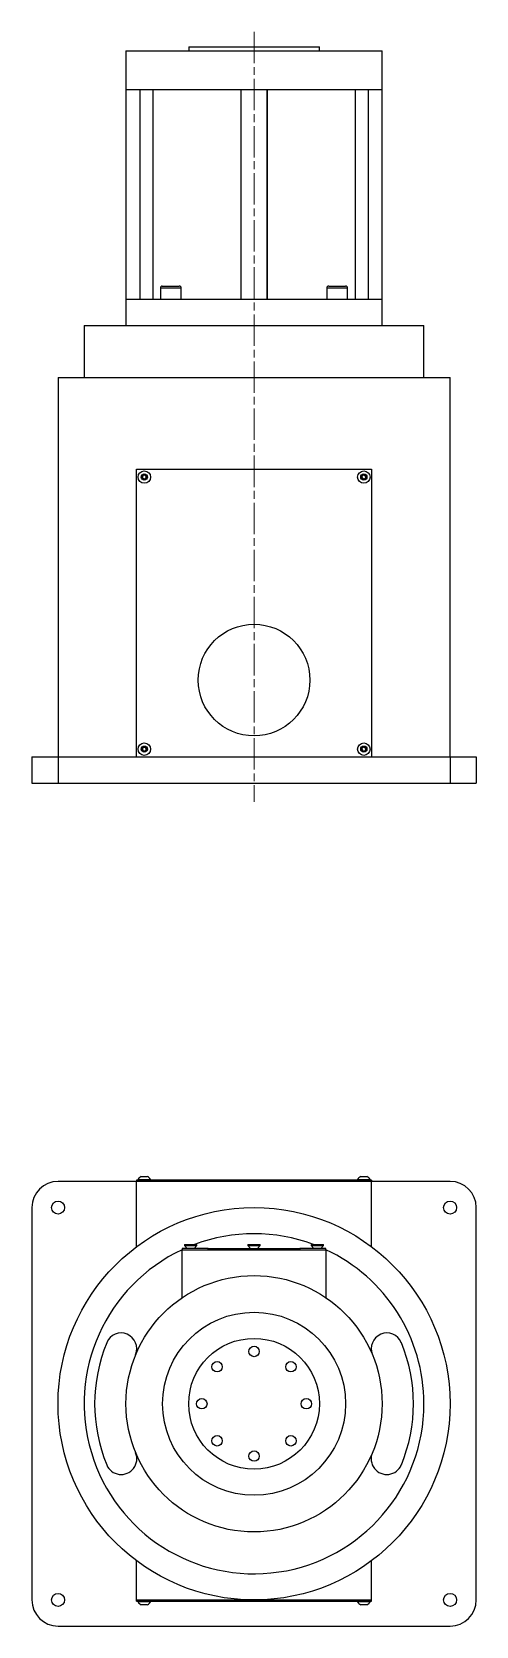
# Model space of a CAD drawing. Header units: millimetres. Extents: x 18887 to 36223, y 3978 to 8014.
# Drawn here: x 18887 to 19227, y 4058 to 5277 of the extents above; entities that cross this region are included whole.
import ezdxf

# ---------------------------------------------------------------- set-up
doc = ezdxf.new("R2010")
doc.units = ezdxf.units.MM
doc.linetypes.add('ACAD_ISO08W100', pattern=[36, 24, -3, 6, -3])
doc.layers.add('Nét mảnh', color=130, linetype='Continuous', lineweight=13)
doc.layers.add('Nét đậm', color=7, linetype='Continuous', lineweight=35)

msp = doc.modelspace()

# ---------------------------------------------------------------- linework, layer by layer
at = {"layer": 'Nét mảnh', "linetype": 'ACAD_ISO08W100'}
msp.add_line((19056.8, 5277), (19056.8, 4688.2), dxfattribs=at)
at = {"layer": 'Nét đậm', "color": 7, "linetype": 'Continuous', "lineweight": 25}
for p, q in [((19006.8, 5265.6), (19006.8, 5262.6)), ((19006.8, 5265.6), (19106.8, 5265.6)), ((19106.8, 5262.6), (19106.8, 5265.6)), ((18958.8, 5262.6), (18958.8, 5232.6)), ((18958.8, 5262.6), (19154.8, 5262.6)), ((19154.8, 5232.6), (19154.8, 5262.6)), ((18958.8, 5232.6), (18958.8, 5072.6)), ((19056.8, 5232.6), (18958.8, 5232.6)), ((18969.3, 5232.6), (18969.3, 5072.6)), ((18969.3, 5232.6), (18969.3, 5072.6)), ((18979.4, 5232.6), (18979.4, 5072.6)), ((19046.8, 5232.6), (19046.8, 5072.6)), ((19046.8, 5232.6), (19046.8, 5072.6)), ((19154.8, 5232.6), (19056.8, 5232.6)), ((19066.8, 5072.6), (19066.8, 5232.6)), ((19066.8, 5232.6), (19066.8, 5072.6)), ((19134.1, 5232.6), (19134.1, 5072.6)), ((19144.2, 5232.6), (19144.2, 5072.6)), ((19144.2, 5232.6), (19144.2, 5072.6)), ((19154.8, 5072.6), (19154.8, 5232.6)), ((18958.8, 5072.6), (18958.8, 5052.6)), ((18958.8, 5072.6), (19056.8, 5072.6)), ((18985.1, 5081.1), (18985.1, 5072.6)), ((18986.6, 5082.6), (18999.6, 5082.6)), ((18999.6, 5082.6), (18999.6, 5082.6)), ((19001.1, 5072.6), (19001.1, 5081.1)), ((19056.8, 5072.6), (19154.8, 5072.6)), ((19112.4, 5081.1), (19112.4, 5072.6)), ((19113.9, 5082.6), (19122, 5082.6)), ((19122, 5082.6), (19126.9, 5082.6)), ((19128.4, 5072.6), (19128.4, 5081.1)), ((19154.8, 5052.6), (19154.8, 5072.6)), ((18926.8, 5052.6), (18926.8, 5012.6)), ((18926.8, 5052.6), (19186.8, 5052.6)), ((19186.8, 5012.6), (19186.8, 5052.6)), ((18906.8, 5012.6), (18906.8, 4722.6)), ((18906.8, 5012.6), (19206.8, 5012.6)), ((19206.8, 4722.6), (19206.8, 5012.6)), ((18966.8, 4722.6), (18966.8, 4942.6)), ((18966.8, 4942.6), (19146.8, 4942.6)), ((18971.2, 4936), (18971.4, 4937.7)), ((18971.4, 4937.7), (18973, 4938.3)), ((18973, 4938.3), (18974.4, 4937.3)), ((18974.4, 4937.3), (18974.1, 4935.6)), ((19139.2, 4935.9), (19139.3, 4937.6)), ((19139.3, 4937.6), (19140.9, 4938.3)), ((19140.9, 4938.3), (19142.3, 4937.3)), ((19142.3, 4937.3), (19142.2, 4935.6)), ((19146.8, 4942.6), (19146.8, 4722.6)), ((18972.5, 4934.9), (18971.2, 4936)), ((18974.1, 4935.6), (18972.5, 4934.9)), ((19140.6, 4934.9), (19139.2, 4935.9)), ((19142.2, 4935.6), (19140.6, 4934.9)), ((18971, 4728.8), (18972.1, 4730.2)), ((18972.1, 4730.2), (18973.8, 4730)), ((18973.8, 4730), (18974.5, 4728.4)), ((19139.2, 4727.9), (19139.3, 4729.6)), ((19139.3, 4729.6), (19140.9, 4730.3)), ((19140.9, 4730.3), (19142.3, 4729.3)), ((19142.3, 4729.3), (19142.2, 4727.6)), ((18886.8, 4722.6), (18886.8, 4702.6)), ((18886.8, 4722.6), (18906.8, 4722.6)), ((18906.8, 4722.6), (18906.8, 4702.6)), ((18906.8, 4722.6), (19206.8, 4722.6)), ((18971.7, 4727.2), (18971, 4728.8)), ((18973.4, 4727), (18971.7, 4727.2)), ((18974.5, 4728.4), (18973.4, 4727)), ((19140.6, 4726.9), (19139.2, 4727.9)), ((19142.2, 4727.6), (19140.6, 4726.9)), ((19206.8, 4722.6), (19206.8, 4702.6)), ((19206.8, 4722.6), (19226.8, 4722.6)), ((19226.8, 4722.6), (19226.8, 4702.6)), ((18886.8, 4702.6), (18906.8, 4702.6)), ((18906.8, 4702.6), (19206.8, 4702.6)), ((19206.8, 4702.6), (19226.8, 4702.6)), ((18970.4, 4401.8), (18973.5, 4401.8)), ((18973.5, 4401.8), (18975.1, 4401.8)), ((19138.4, 4401.8), (19138.7, 4401.8)), ((19138.7, 4401.8), (19143.1, 4401.8)), ((18966.8, 4398.1), (18906.8, 4398.1)), ((19146.8, 4399.1), (18966.8, 4399.1)), ((18966.8, 4399.1), (18966.8, 4398.1)), ((19146.8, 4398.1), (18966.8, 4398.1)), ((18966.8, 4348.1), (18966.8, 4398.1)), ((18968, 4399.5), (18968, 4399.1)), ((18968, 4399.5), (18974.2, 4399.5)), ((18974.2, 4399.5), (18977.5, 4399.5)), ((18977.5, 4399.1), (18977.5, 4399.5)), ((19136, 4399.5), (19136, 4399.1)), ((19136, 4399.5), (19136, 4399.1)), ((19136, 4399.5), (19136.7, 4399.5)), ((19136.7, 4399.5), (19145.5, 4399.5)), ((19145.5, 4399.1), (19145.5, 4399.5)), ((19145.5, 4399.1), (19145.5, 4399.5)), ((19146.8, 4399.1), (19146.8, 4398.1)), ((19146.8, 4348.1), (19146.8, 4398.1)), ((19206.8, 4398.1), (19146.8, 4398.1)), ((18886.8, 4378.1), (18886.8, 4078.1)), ((19226.8, 4078.1), (19226.8, 4378.1)), ((19001.8, 4346.9), (19001.8, 4345.9)), ((19021.8, 4346.9), (19001.8, 4346.9)), ((19001.8, 4309.2), (19001.8, 4345.9)), ((19001.8, 4345.9), (19011.8, 4345.9)), ((19003.5, 4349.9), (19003.5, 4349)), ((19003.5, 4349.9), (19013, 4349.9)), ((19003.5, 4349), (19005.6, 4346.9)), ((19003.5, 4349), (19013, 4349)), ((19005.1, 4347.4), (19004, 4346.9)), ((19010.9, 4346.9), (19013, 4349)), ((19011.8, 4345.9), (19101.8, 4345.9)), ((19013, 4349), (19013, 4349.9)), ((19021.8, 4345.9), (19021.8, 4346.9)), ((19021.8, 4346.9), (19091.8, 4346.9)), ((19021.8, 4345.9), (19091.8, 4345.9)), ((19052, 4349.9), (19052, 4349)), ((19052, 4349.9), (19052.5, 4349.9)), ((19052, 4349), (19054.1, 4346.9)), ((19052, 4349), (19052.5, 4349)), ((19052.5, 4349.9), (19061.5, 4349.9)), ((19052.5, 4349), (19061.5, 4349)), ((19059.4, 4346.9), (19061.5, 4349)), ((19061.5, 4349), (19061.5, 4349.9)), ((19091.8, 4346.9), (19091.8, 4345.9)), ((19111.8, 4346.9), (19091.8, 4346.9)), ((19100.5, 4349.9), (19100.5, 4349)), ((19100.5, 4349.9), (19110, 4349.9)), ((19100.5, 4349), (19102.6, 4346.9)), ((19100.5, 4349), (19110, 4349)), ((19101.8, 4345.9), (19111.8, 4345.9)), ((19107.9, 4346.9), (19110, 4349)), ((19109.6, 4346.9), (19108.4, 4347.4)), ((19110, 4349), (19110, 4349.9)), ((19111.8, 4345.9), (19111.8, 4346.9)), ((19111.8, 4345.9), (19111.8, 4309.2)), ((18966.8, 4078.1), (18966.8, 4108.1)), ((19146.8, 4078.1), (19146.8, 4108.1)), ((18966.8, 4077.1), (18966.8, 4078.1)), ((18966.8, 4078.1), (19146.8, 4078.1)), ((18966.8, 4078.1), (19056.8, 4078.1)), ((18966.8, 4077.1), (19146.8, 4077.1)), ((18968, 4077.1), (18968, 4076.7)), ((18970.9, 4076.7), (18968, 4076.7)), ((18971.9, 4074.3), (18970.4, 4074.3)), ((18977.5, 4076.7), (18970.9, 4076.7)), ((18975.1, 4074.3), (18971.9, 4074.3)), ((18977.5, 4076.7), (18977.5, 4077.1)), ((19056.8, 4078.1), (19146.8, 4078.1)), ((19136, 4077.1), (19136, 4076.7)), ((19143.5, 4076.7), (19136, 4076.7)), ((19142.1, 4074.3), (19138.4, 4074.3)), ((19143.1, 4074.3), (19142.1, 4074.3)), ((19145.5, 4076.7), (19143.5, 4076.7)), ((19145.5, 4076.7), (19145.5, 4077.1)), ((19146.8, 4077.1), (19146.8, 4078.1)), ((18906.8, 4058.1), (19206.8, 4058.1))]:
    msp.add_line(p, q, dxfattribs=at)
at = {"layer": 'Nét đậm', "color": 8, "linetype": 'Continuous', "lineweight": 25}
for p, q in [((19001.1, 5081.1), (18985.1, 5081.1)), ((19122.4, 5081.1), (19112.4, 5081.1)), ((19128.4, 5081.1), (19122.4, 5081.1))]:
    msp.add_line(p, q, dxfattribs=at)
at = {"layer": 'Nét đậm', "color": 7, "linetype": 'Continuous', "lineweight": 25}
for centre, radius in [((18972.8, 4936.6), 4.75), ((18972.8, 4936.6), 2.37), ((19140.8, 4936.6), 4.75), ((19140.8, 4936.6), 2.37), ((19056.8, 4781.4), 42.7), ((18972.8, 4728.6), 4.75), ((18972.8, 4728.6), 2.38), ((19140.8, 4728.6), 4.75), ((19140.8, 4728.6), 2.38), ((18906.8, 4378.1), 5), ((19056.8, 4228.1), 150), ((19206.8, 4378.1), 5), ((19056.8, 4228.1), 98), ((19056.8, 4228.1), 70), ((19056.8, 4228.1), 50), ((19056.8, 4268.1), 4), ((19028.5, 4256.4), 4), ((19085, 4256.4), 4), ((19016.8, 4228.1), 4), ((19096.8, 4228.1), 4), ((19028.5, 4199.8), 4), ((19085, 4199.8), 4), ((19056.8, 4188.1), 4), ((18906.8, 4078.1), 5), ((19206.8, 4078.1), 5)]:
    msp.add_circle(centre, radius, dxfattribs=at)
for centre, radius, start, end in [((18986.6, 5081.1), 1.5, 90, 180), ((18999.6, 5081.1), 1.5, 0, 90), ((19113.9, 5081.1), 1.5, 90, 180), ((19126.9, 5081.1), 1.5, 0, 90), ((18972.8, 4936.6), 1.5, 112.4483, 172.4483), ((18972.8, 4936.6), 1.5, 172.4483, 232.4483), ((18972.8, 4936.6), 1.5, 52.4483, 112.4483), ((18972.8, 4936.6), 1.5, 292.4483, 352.4483), ((18972.8, 4936.6), 1.5, 352.4483, 52.4483), ((19140.8, 4936.6), 1.5, 114.7962, 174.7962), ((19140.8, 4936.6), 1.5, 174.7962, 234.7962), ((19140.8, 4936.6), 1.5, 54.7962, 114.7962), ((19140.8, 4936.6), 1.5, 294.7962, 354.7962), ((19140.8, 4936.6), 1.5, 354.7962, 54.7962), ((18972.8, 4936.6), 1.5, 232.4483, 292.4483), ((19140.8, 4936.6), 1.5, 234.7962, 294.7962), ((18972.8, 4728.6), 1.5, 142.5227, 202.5227), ((18972.8, 4728.6), 1.5, 82.5227, 142.5227), ((18972.8, 4728.6), 1.5, 22.5227, 82.5227), ((18972.8, 4728.6), 1.5, 322.5227, 22.5227), ((19140.8, 4728.6), 1.5, 114.7962, 174.7962), ((19140.8, 4728.6), 1.5, 54.7962, 114.7962), ((19140.8, 4728.6), 1.5, 354.7962, 54.7962), ((18972.8, 4728.6), 1.5, 202.5227, 262.5227), ((18972.8, 4728.6), 1.5, 262.5227, 322.5227), ((19140.8, 4728.6), 1.5, 174.7962, 234.7962), ((19140.8, 4728.6), 1.5, 234.7962, 294.7962), ((19140.8, 4728.6), 1.5, 294.7962, 354.7962), ((18972.8, 4397.1), 5.32, 116.5409, 153.3384), ((18972.8, 4397.1), 5.32, 26.6616, 63.4591), ((19140.8, 4397.1), 5.32, 116.5409, 153.3384), ((19140.8, 4397.1), 5.32, 26.6616, 63.4591), ((18906.8, 4378.1), 20, 90, 180), ((19206.8, 4378.1), 20, 0, 90), ((19056.8, 4228.1), 130, 69.5096, 110.4904), ((19056.8, 4228.1), 130, 115.029, 0), ((19056.8, 4228.1), 130, 0, 64.971), ((18955.1, 4270.2), 12, 337.5, 157.5), ((19158.4, 4270.2), 12, 22.5, 202.5), ((19056.8, 4228.1), 122, 157.5, 202.5), ((19056.8, 4228.1), 122, 337.5, 22.5), ((18955.1, 4186), 12, 202.5, 22.5), ((19158.4, 4186), 12, 157.5, 337.5), ((18906.8, 4078.1), 20, 180, 270), ((18972.8, 4079.1), 5.32, 206.6616, 243.4591), ((18972.8, 4079.1), 5.32, 296.5409, 333.3384), ((19140.8, 4079.1), 5.32, 206.6616, 243.4591), ((19140.8, 4079.1), 5.32, 296.5409, 333.3384), ((19206.8, 4078.1), 20, 270, 0)]:
    msp.add_arc(centre, radius, start, end, dxfattribs=at)

doc.saveas('drawing.dxf')
